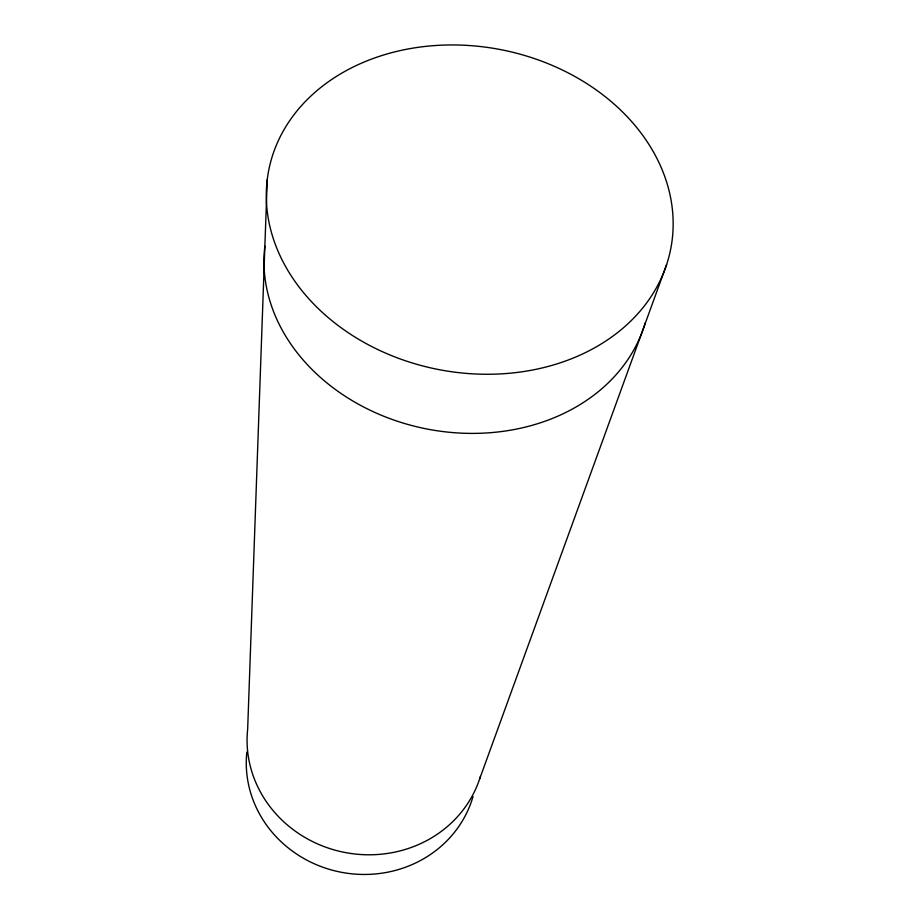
<?xml version="1.0" encoding="UTF-8"?>
<svg xmlns="http://www.w3.org/2000/svg" width="920" height="920" viewBox="0 0 920 920"><rect width="100%" height="100%" fill="white"/><g stroke="black" fill="none" stroke-linecap="round" stroke-linejoin="round"><path stroke-width="1.38" d="M267.237 179.791L247.664 729.111A119.232 111.343 11 0 0 343.678 852.231A119.232 111.343 11 0 0 480.424 776.48M479.573 779.113L666.597 264.649A204.803 162.943 11 0 0 415.679 47.69A204.803 162.943 11 0 0 326.91 316.48A204.803 162.943 11 0 0 666.597 264.649M473.041 796.513A115.655 108.675 11 0 1 340.676 872.148A115.655 108.675 11 0 1 246.847 752.054M645.231 322.851A194.465 157.964 11 0 1 425.488 428.709A194.465 157.964 11 0 1 264.868 246.238"/></g></svg>
